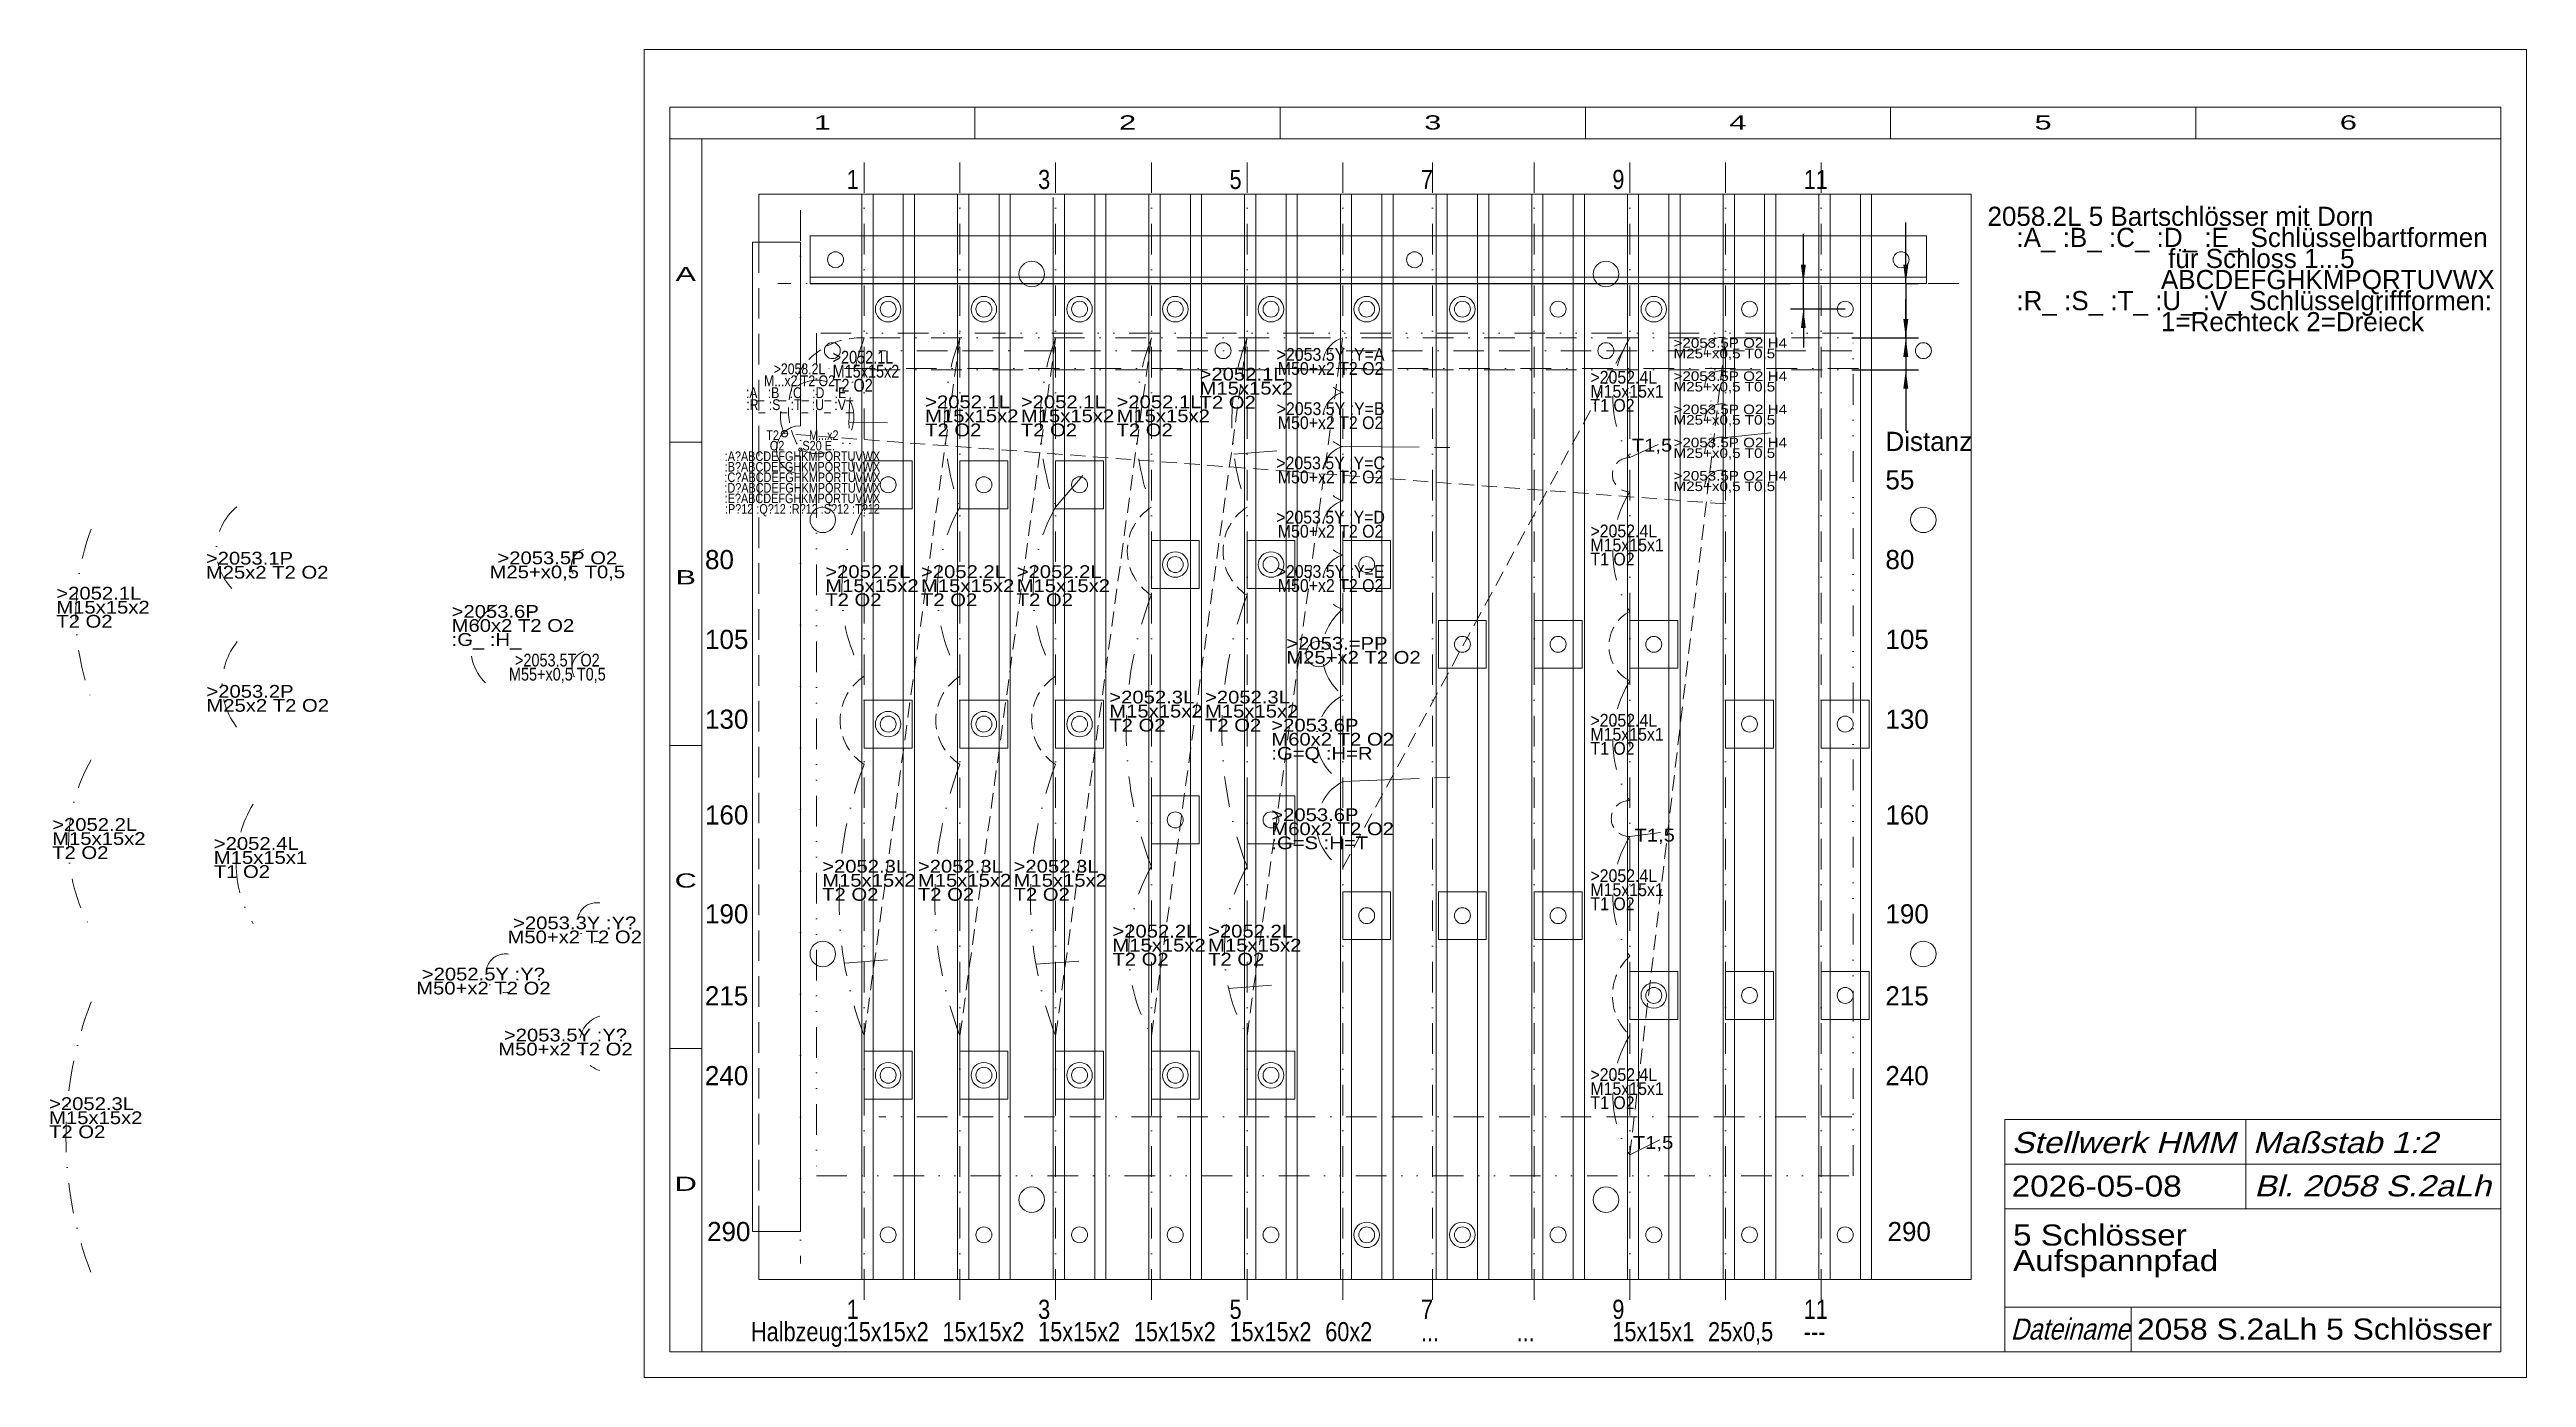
# Model space of a CAD drawing. Extents: x -184 to 592, y 2 to 418.
import ezdxf
from ezdxf.enums import TextEntityAlignment as Align

# ---------------------------------------------------------------- set-up
doc = ezdxf.new("R2010")
doc.units = 0
doc.header["$LTSCALE"] = 19.166138
for name, pattern in [('BORDER', [1.75, 0.5, -0.25, 0.5, -0.25, 0, -0.25]), ('DASHDOT', [1, 0.5, -0.25, 0, -0.25]), ('DASHED', [0.75, 0.5, -0.25]), ('DIVIDE', [1.25, 0.5, -0.25, 0, -0.25, 0, -0.25]), ('HIDDEN', [0.375, 0.25, -0.125]), ('PHANTOM', [2.5, 1.25, -0.25, 0.25, -0.25, 0.25, -0.25])]:
    doc.linetypes.add(name, pattern=pattern)
for name, color, linetype, lineweight in [('2052___ SCHLOSS MIT DORN', 190, 'CONTINUOUS', 13), ('2053___ SCHLÜSSEL MIT DORN', 190, 'CONTINUOUS', 13), ('2058_2L', 30, 'HIDDEN', 0), ('2058___ AUFSPANNPFADE', 190, 'CONTINUOUS', 0), ('2059___ VARIABLENPFADE', 190, 'CONTINUOUS', 0), ('BEMASSUNG', 7, 'CONTINUOUS', 25), ('BESCHRIFTUNG', 7, 'CONTINUOUS', 25), ('KONSTRUKTION', 7, 'CONTINUOUS', 0), ('MASSGRENZEN', 172, 'CONTINUOUS', 25), ('MASSLINIEN', 172, 'CONTINUOUS', 25), ('MASSTEXTE', 212, 'CONTINUOUS', 25), ('MITTELLINIEN', 5, 'DASHDOT', 13), ('PFADE', 30, 'CONTINUOUS', 13), ('STANDARD', 7, 'CONTINUOUS', 0)]:
    doc.layers.add(name, color=color, linetype=linetype, lineweight=lineweight)
doc.styles.add('Arial', font='arial.ttf')

# ---------------------------------------------------------------- blocks, each defined once
blk = doc.blocks.new('D163906304')
at = {"layer": 'MASSGRENZEN'}
for points in [[(365.33, 344.67), (364.55, 350.61), (366.11, 350.61)], [(365.33, 336.67), (366.11, 330.72), (364.55, 330.72)]]:
    blk.add_solid(points, dxfattribs=at)
at = {"layer": 'MASSLINIEN', "color": 172}
for p, q in [((365.33, 344.67), (365.33, 360.27)), ((53.95, 344.67), (361.33, 344.67)), ((365.33, 336.67), (365.33, 344.67)), ((378.45, 336.67), (361.33, 336.67)), ((365.33, 336.67), (365.33, 324.68))]:
    blk.add_line(p, q, dxfattribs=at)
blk = doc.blocks.new('D163906560')
at = {"layer": 'MASSGRENZEN'}
for points in [[(397.44, 344.67), (396.66, 350.61), (398.23, 350.61)], [(397.44, 327.67), (398.23, 321.72), (396.66, 321.72)]]:
    blk.add_solid(points, dxfattribs=at)
at = {"layer": 'MASSLINIEN', "color": 172}
for p, q in [((397.44, 344.67), (397.44, 363.8)), ((397.44, 344.67), (397.44, 327.67)), ((397.44, 344.67), (401.44, 344.67)), ((380.5, 327.67), (401.44, 327.67)), ((397.44, 327.67), (397.44, 315.68))]:
    blk.add_line(p, q, dxfattribs=at)
blk = doc.blocks.new('D163906816')
at = {"layer": 'MASSGRENZEN'}
for points in [[(397.44, 327.67), (396.66, 333.61), (398.23, 333.61)], [(397.44, 317.67), (398.23, 311.72), (396.66, 311.72)]]:
    blk.add_solid(points, dxfattribs=at)
at = {"layer": 'MASSLINIEN', "color": 172}
for p, q in [((397.44, 327.67), (397.44, 339.65)), ((380.5, 327.67), (401.44, 327.67)), ((397.44, 327.67), (397.44, 317.67)), ((380.5, 317.67), (401.44, 317.67)), ((397.44, 317.67), (397.44, 298.53))]:
    blk.add_line(p, q, dxfattribs=at)

msp = doc.modelspace()

# ---------------------------------------------------------------- linework, layer by layer
at = {"layer": '2052___ SCHLOSS MIT DORN', "linetype": 'DASHDOT'}
for centre, radius, start, end in [((-100.49, 241.22), 75.69, 159.50617, 200.49383), ((-125.25, 168.95), 53.21, 150.13073, 209.86927), ((-90.32, 162.85), 35.59, 148.21504, 211.78496), ((-60.92, 77.17), 118.36, 158.95651, 201.04349)]:
    msp.add_arc(centre, radius, start, end, dxfattribs=at)
at = {"layer": '2053___ SCHLÜSSEL MIT DORN', "linetype": 'DASHDOT'}
for centre, radius, start, end in [((-114.84, 261.24), 17.32, 128.79726, 231.20274), ((-15.47, 256.25), 5.41, 105.87201, 254.12799), ((-37.21, 230.57), 15.22, 117.52468, 242.47532), ((-108.64, 219.01), 21.67, 141.46048, 218.53952), ((-15.1, 224.21), 5.52, 109.61588, 250.38412), ((-12.92, 144.65), 6.08, 80.82967, 279.17033), ((-41.54, 128.62), 6.08, 80.82967, 279.17033), ((-9.39, 106.68), 8.88, 106.7586, 253.2414)]:
    msp.add_arc(centre, radius, start, end, dxfattribs=at)
at = {"layer": '2058_2L'}
for p, q in [((70.95, 109.05), (100.95, 327.67)), ((100.95, 109.05), (130.95, 327.67)), ((130.95, 109.05), (160.95, 327.67)), ((160.95, 109.05), (190.95, 327.67))]:
    msp.add_line(p, q, dxfattribs=at)
at = {"layer": '2058_2L', "linetype": 'HIDDEN'}
for p, q in [((190.95, 109.05), (220.95, 327.67)), ((220.95, 161.67), (310.95, 327.67)), ((310.95, 71.7), (340.95, 327.67)), ((340.95, 275.67), (45.95, 297.67))]:
    msp.add_line(p, q, dxfattribs=at)
at = {"layer": '2058_2L', "linetype": 'PHANTOM'}
for p, q in [((66.16, 301.17), (78.19, 301.04)), ((340.95, 296.47), (355.15, 297.97)), ((186.81, 291.21), (200.29, 292.24)), ((220.95, 293.67), (259.05, 293.26)), ((310.95, 290.17), (319.83, 294.23)), ((130.95, 274.67), (139.45, 284.51)), ((220.95, 188.67), (258.08, 190.19)), ((310.95, 171.5), (320.57, 172.72)), ((64.72, 131.79), (78.19, 132.82)), ((124.78, 131.43), (138.25, 132.46)), ((185.18, 123.85), (198.66, 124.88)), ((310.95, 71.7), (320.31, 76.42))]:
    msp.add_line(p, q, dxfattribs=at)
for centre, radius in [((45.95, 297.67), 1), ((50.95, 292.67), 0.5)]:
    msp.add_circle(centre, radius, dxfattribs=at)
at = {"layer": '2058_2L'}
for centre, radius, start, end in [((69.75, 305.14), 22.56, 86.94805, 213.56219), ((310.81, 284.83), 5.34, 88.51668, 271.48332), ((169.83, 260.86), 16.42, 122.75675, 237.24325), ((199.83, 260.86), 16.42, 122.75675, 237.24325), ((316.73, 231.1), 12.34, 117.94595, 242.05405), ((79.83, 207.86), 16.42, 122.75675, 237.24325), ((109.83, 207.86), 16.42, 122.75675, 237.24325), ((139.83, 207.86), 16.42, 122.75675, 237.24325), ((310.74, 177.1), 5.61, 87.84448, 272.15552), ((322.35, 121.6), 16.85, 132.59204, 227.40796)]:
    msp.add_arc(centre, radius, start, end, dxfattribs=at)
at = {"layer": '2058_2L', "linetype": 'DASHDOT'}
for centre, radius, start, end in [((141.85, 301.17), 75.69, 159.50617, 200.49383), ((171.85, 301.17), 75.69, 159.50617, 200.49383), ((201.85, 301.17), 75.69, 159.50617, 200.49383), ((231.85, 301.17), 75.69, 159.50617, 200.49383), ((261.85, 301.17), 75.69, 159.50617, 200.49383), ((223.51, 319.17), 8.88, 106.7586, 253.2414), ((341.2, 308.92), 35.59, 148.21504, 211.78496), ((339.71, 322.47), 5.34, 76.63428, 283.36572), ((223.51, 302.17), 8.88, 106.7586, 253.2414), ((339.71, 312.07), 5.34, 76.63428, 283.36572), ((339.71, 301.67), 5.34, 76.63428, 283.36572), ((339.71, 291.27), 5.34, 76.63428, 283.36572), ((223.51, 285.17), 8.88, 106.7586, 253.2414), ((339.71, 280.87), 5.34, 76.63428, 283.36572), ((117.09, 248.17), 53.21, 150.13073, 209.86927), ((147.09, 248.17), 53.21, 150.13073, 209.86927), ((177.09, 248.17), 53.21, 150.13073, 209.86927), ((223.51, 268.17), 8.88, 106.7586, 253.2414), ((341.2, 260.74), 35.59, 148.21504, 211.78496), ((223.51, 251.17), 8.88, 106.7586, 253.2414), ((271.41, 204.55), 118.36, 158.95651, 201.04349), ((301.41, 204.55), 118.36, 158.95651, 201.04349), ((231.8, 229.17), 17.32, 128.79726, 231.20274), ((341.2, 201.45), 35.59, 148.21504, 211.78496), ((227.98, 202.17), 15.22, 117.52468, 242.47532), ((181.41, 151.55), 118.36, 158.95651, 201.04349), ((211.41, 151.55), 118.36, 158.95651, 201.04349), ((241.41, 151.55), 118.36, 158.95651, 201.04349), ((227.98, 175.17), 15.22, 117.52468, 242.47532), ((341.2, 152.75), 35.59, 148.21504, 211.78496), ((207.09, 135.55), 53.21, 150.13073, 209.86927), ((237.09, 135.55), 53.21, 150.13073, 209.86927), ((341.2, 90.45), 35.59, 148.21504, 211.78496)]:
    msp.add_arc(centre, radius, start, end, dxfattribs=at)
at = {"layer": '2058___ AUFSPANNPFADE', "linetype": 'DASHDOT'}
msp.add_arc((56.19, 302.9), 11.5, 242.90524, 567.09476, dxfattribs=at)
at = {"layer": '2059___ VARIABLENPFADE'}
for centre in [(78.45, 336.67), (108.45, 336.67), (138.45, 336.67), (168.45, 336.67), (198.45, 336.67), (228.45, 336.67), (258.45, 336.67), (318.45, 336.67), (168.45, 256.67), (198.45, 256.67), (78.45, 206.67), (108.45, 206.67), (138.45, 206.67), (318.45, 121.67), (78.45, 96.67), (108.45, 96.67), (138.45, 96.67), (168.45, 96.67), (198.45, 96.67), (228.45, 46.67), (258.45, 46.67)]:
    msp.add_circle(centre, 4, dxfattribs=at)
at = {"layer": 'KONSTRUKTION', "color": 8}
for p, q in [((417.95, 372.67), (37.95, 372.67)), ((37.95, 372.67), (37.95, 357.67)), ((70.2, 372.67), (70.2, 32.67)), ((73.7, 372.67), (73.7, 32.67)), ((83.2, 372.67), (83.2, 32.67)), ((86.7, 372.67), (86.7, 32.67)), ((100.2, 372.67), (100.2, 32.67)), ((103.7, 372.67), (103.7, 32.67)), ((113.2, 372.67), (113.2, 32.67)), ((116.7, 372.67), (116.7, 32.67)), ((130.2, 371.67), (130.2, 32.67)), ((133.7, 372.67), (133.7, 32.67)), ((143.2, 372.67), (143.2, 32.67)), ((146.7, 372.67), (146.7, 32.67)), ((160.2, 372.67), (160.2, 32.67)), ((163.7, 372.67), (163.7, 32.67)), ((173.2, 372.67), (173.2, 32.67)), ((176.7, 372.67), (176.7, 32.67)), ((190.2, 372.67), (190.2, 32.67)), ((193.7, 372.67), (193.7, 32.67)), ((203.2, 372.67), (203.2, 32.67)), ((206.7, 372.67), (206.7, 32.67)), ((220.2, 372.67), (220.2, 32.67)), ((223.7, 372.67), (223.7, 32.67)), ((233.2, 372.67), (233.2, 32.67)), ((236.7, 372.67), (236.7, 32.67)), ((250.2, 372.67), (250.2, 32.67)), ((253.7, 372.67), (253.7, 32.67)), ((263.2, 372.67), (263.2, 32.67)), ((266.7, 372.67), (266.7, 32.67)), ((280.2, 372.67), (280.2, 32.67)), ((283.7, 372.67), (283.7, 32.67)), ((293.2, 372.67), (293.2, 32.67)), ((296.7, 372.67), (296.7, 32.67)), ((310.2, 372.67), (310.2, 32.67)), ((313.7, 372.67), (313.7, 32.67)), ((323.2, 372.67), (323.2, 32.67)), ((326.7, 372.67), (326.7, 32.67)), ((340.2, 372.67), (340.2, 32.67)), ((343.7, 372.67), (343.7, 32.67)), ((353.2, 372.67), (353.2, 32.67)), ((356.7, 372.67), (356.7, 32.67)), ((370.2, 372.67), (370.2, 32.67)), ((373.7, 372.67), (373.7, 32.67)), ((383.2, 372.67), (383.2, 32.67)), ((386.7, 372.67), (386.7, 32.67)), ((417.95, 32.67), (417.95, 372.67)), ((35.95, 357.67), (35.95, 47.67)), ((35.95, 357.67), (50.95, 357.67)), ((50.95, 357.67), (50.95, 300.17)), ((403.95, 359.67), (53.95, 359.67)), ((53.95, 344.67), (53.95, 359.67)), ((403.95, 344.67), (403.95, 359.67)), ((403.95, 346.67), (53.95, 346.67)), ((403.95, 344.67), (53.95, 344.67)), ((50.95, 285.17), (50.95, 47.67)), ((35.95, 47.67), (50.95, 47.67)), ((37.95, 47.67), (37.95, 32.67)), ((37.95, 32.67), (417.95, 32.67))]:
    msp.add_line(p, q, dxfattribs=at)
at = {"layer": 'KONSTRUKTION', "color": 8, "linetype": 'DASHED'}
msp.add_line((37.95, 357.67), (37.95, 47.67), dxfattribs=at)
at = {"layer": 'KONSTRUKTION', "color": 8, "linetype": 'BORDER'}
for p, q in [((380.5, 323.67), (75.5, 323.67)), ((380.5, 83.67), (75.5, 83.67))]:
    msp.add_line(p, q, dxfattribs=at)
at = {"layer": 'KONSTRUKTION', "color": 252}
for p, q in [((70.95, 274.17), (70.95, 289.17)), ((70.95, 289.17), (85.95, 289.17)), ((85.95, 289.17), (85.95, 274.17)), ((100.95, 274.17), (100.95, 289.17)), ((100.95, 289.17), (115.95, 289.17)), ((115.95, 289.17), (115.95, 274.17)), ((130.95, 289.17), (145.95, 289.17)), ((130.95, 274.17), (130.95, 289.17)), ((145.95, 289.17), (145.95, 274.17)), ((85.95, 274.17), (70.95, 274.17)), ((115.95, 274.17), (100.95, 274.17)), ((145.95, 274.17), (130.95, 274.17)), ((160.95, 249.17), (160.95, 264.17)), ((160.95, 264.17), (175.95, 264.17)), ((175.95, 264.17), (175.95, 249.17)), ((190.95, 264.17), (205.95, 264.17)), ((190.95, 249.17), (190.95, 264.17)), ((205.95, 264.17), (205.95, 249.17)), ((220.95, 249.17), (220.95, 264.17)), ((220.95, 264.17), (235.95, 264.17)), ((235.95, 264.17), (235.95, 249.17)), ((175.95, 249.17), (160.95, 249.17)), ((205.95, 249.17), (190.95, 249.17)), ((235.95, 249.17), (220.95, 249.17)), ((250.95, 239.17), (265.95, 239.17)), ((250.95, 224.17), (250.95, 239.17)), ((265.95, 239.17), (265.95, 224.17)), ((280.95, 239.17), (295.95, 239.17)), ((280.95, 224.17), (280.95, 239.17)), ((295.95, 239.17), (295.95, 224.17)), ((310.95, 224.17), (310.95, 239.17)), ((310.95, 239.17), (325.95, 239.17)), ((325.95, 239.17), (325.95, 224.17)), ((265.95, 224.17), (250.95, 224.17)), ((295.95, 224.17), (280.95, 224.17)), ((325.95, 224.17), (310.95, 224.17)), ((70.95, 214.17), (85.95, 214.17)), ((70.95, 199.17), (70.95, 214.17)), ((85.95, 214.17), (85.95, 199.17)), ((100.95, 214.17), (115.95, 214.17)), ((100.95, 199.17), (100.95, 214.17)), ((115.95, 214.17), (115.95, 199.17)), ((130.95, 199.17), (130.95, 214.17)), ((130.95, 214.17), (145.95, 214.17)), ((145.95, 214.17), (145.95, 199.17)), ((340.95, 199.17), (340.95, 214.17)), ((340.95, 214.17), (355.95, 214.17)), ((355.95, 214.17), (355.95, 199.17)), ((370.95, 214.17), (385.95, 214.17)), ((370.95, 199.17), (370.95, 214.17)), ((385.95, 214.17), (385.95, 199.17)), ((85.95, 199.17), (70.95, 199.17)), ((115.95, 199.17), (100.95, 199.17)), ((145.95, 199.17), (130.95, 199.17)), ((355.95, 199.17), (340.95, 199.17)), ((385.95, 199.17), (370.95, 199.17)), ((160.95, 184.17), (175.95, 184.17)), ((160.95, 169.17), (160.95, 184.17)), ((175.95, 184.17), (175.95, 169.17)), ((190.95, 184.17), (205.95, 184.17)), ((190.95, 169.17), (190.95, 184.17)), ((205.95, 184.17), (205.95, 169.17)), ((175.95, 169.17), (160.95, 169.17)), ((205.95, 169.17), (190.95, 169.17)), ((220.95, 154.17), (235.95, 154.17)), ((220.95, 139.17), (220.95, 154.17)), ((235.95, 154.17), (235.95, 139.17)), ((250.95, 139.17), (250.95, 154.17)), ((250.95, 154.17), (265.95, 154.17)), ((265.95, 154.17), (265.95, 139.17)), ((280.95, 154.17), (295.95, 154.17)), ((280.95, 139.17), (280.95, 154.17)), ((295.95, 154.17), (295.95, 139.17)), ((235.95, 139.17), (220.95, 139.17)), ((265.95, 139.17), (250.95, 139.17)), ((295.95, 139.17), (280.95, 139.17)), ((310.95, 129.17), (325.95, 129.17)), ((310.95, 114.17), (310.95, 129.17)), ((325.95, 129.17), (325.95, 114.17)), ((340.95, 129.17), (355.95, 129.17)), ((340.95, 114.17), (340.95, 129.17)), ((355.95, 129.17), (355.95, 114.17)), ((370.95, 114.17), (370.95, 129.17)), ((370.95, 129.17), (385.95, 129.17)), ((385.95, 129.17), (385.95, 114.17)), ((325.95, 114.17), (310.95, 114.17)), ((355.95, 114.17), (340.95, 114.17)), ((385.95, 114.17), (370.95, 114.17)), ((70.95, 104.17), (85.95, 104.17)), ((70.95, 89.17), (70.95, 104.17)), ((85.95, 104.17), (85.95, 89.17)), ((100.95, 89.17), (100.95, 104.17)), ((100.95, 104.17), (115.95, 104.17)), ((115.95, 104.17), (115.95, 89.17)), ((130.95, 89.17), (130.95, 104.17)), ((130.95, 104.17), (145.95, 104.17)), ((145.95, 104.17), (145.95, 89.17)), ((160.95, 104.17), (175.95, 104.17)), ((160.95, 89.17), (160.95, 104.17)), ((175.95, 104.17), (175.95, 89.17)), ((190.95, 104.17), (205.95, 104.17)), ((190.95, 89.17), (190.95, 104.17)), ((205.95, 104.17), (205.95, 89.17)), ((85.95, 89.17), (70.95, 89.17)), ((115.95, 89.17), (100.95, 89.17)), ((145.95, 89.17), (130.95, 89.17)), ((175.95, 89.17), (160.95, 89.17)), ((205.95, 89.17), (190.95, 89.17))]:
    msp.add_line(p, q, dxfattribs=at)
at = {"layer": 'KONSTRUKTION', "color": 8}
for centre, radius in [((61.95, 352.17), 2.5), ((123.45, 347.67), 4), ((243.45, 352.17), 2.5), ((303.45, 347.67), 4), ((395.95, 352.17), 2.5), ((78.45, 336.67), 2.5), ((78.45, 336.67), 2.5), ((108.45, 336.67), 2.5), ((108.45, 336.67), 2.5), ((138.45, 336.67), 2.5), ((138.45, 336.67), 2.5), ((168.45, 336.67), 2.5), ((168.45, 336.67), 2.5), ((198.45, 336.67), 2.5), ((198.45, 336.67), 2.5), ((228.45, 336.67), 2.5), ((228.45, 336.67), 2.5), ((258.45, 336.67), 2.5), ((258.45, 336.67), 2.5), ((288.45, 336.67), 2.5), ((288.45, 336.67), 2.5), ((318.45, 336.67), 2.5), ((318.45, 336.67), 2.5), ((348.45, 336.67), 2.5), ((348.45, 336.67), 2.5), ((378.45, 336.67), 2.5), ((378.45, 336.67), 2.5), ((60.95, 323.67), 2.5), ((183.45, 323.67), 2.5), ((303.45, 323.67), 2.5), ((402.95, 323.67), 2.5), ((78.45, 281.67), 2.5), ((78.45, 281.67), 2.5), ((108.45, 281.67), 2.5), ((108.45, 281.67), 2.5), ((138.45, 281.67), 2.5), ((138.45, 281.67), 2.5), ((57.97, 270.67), 4), ((402.95, 270.67), 4), ((168.45, 256.67), 2.5), ((168.45, 256.67), 2.5), ((198.45, 256.67), 2.5), ((198.45, 256.67), 2.5), ((228.45, 256.67), 2.5), ((258.45, 231.67), 2.5), ((258.45, 231.67), 2.5), ((288.45, 231.67), 2.5), ((288.45, 231.67), 2.5), ((318.45, 231.67), 2.5), ((318.45, 231.67), 2.5), ((213.45, 228.67), 4), ((78.45, 206.67), 2.5), ((78.45, 206.67), 2.5), ((108.45, 206.67), 2.5), ((108.45, 206.67), 2.5), ((138.45, 206.67), 2.5), ((138.45, 206.67), 2.5), ((348.45, 206.67), 2.5), ((348.45, 206.67), 2.5), ((378.45, 206.67), 2.5), ((378.45, 206.67), 2.5), ((168.45, 176.67), 2.5), ((168.45, 176.67), 2.5), ((198.45, 176.67), 2.5), ((198.45, 176.67), 2.5), ((228.45, 146.67), 2.5), ((228.45, 146.67), 2.5), ((258.45, 146.67), 2.5), ((258.45, 146.67), 2.5), ((288.45, 146.67), 2.5), ((288.45, 146.67), 2.5), ((57.97, 134.67), 4), ((402.95, 134.67), 4), ((318.45, 121.67), 2.5), ((318.45, 121.67), 2.5), ((348.45, 121.67), 2.5), ((348.45, 121.67), 2.5), ((378.45, 121.67), 2.5), ((378.45, 121.67), 2.5), ((78.45, 96.67), 2.5), ((78.45, 96.67), 2.5), ((108.45, 96.67), 2.5), ((108.45, 96.67), 2.5), ((138.45, 96.67), 2.5), ((138.45, 96.67), 2.5), ((168.45, 96.67), 2.5), ((168.45, 96.67), 2.5), ((198.45, 96.67), 2.5), ((198.45, 96.67), 2.5), ((123.45, 57.67), 4), ((303.45, 57.67), 4), ((78.45, 46.67), 2.5), ((78.45, 46.67), 2.5), ((108.45, 46.67), 2.5), ((108.45, 46.67), 2.5), ((138.45, 46.67), 2.5), ((138.45, 46.67), 2.5), ((168.45, 46.67), 2.5), ((168.45, 46.67), 2.5), ((198.45, 46.67), 2.5), ((198.45, 46.67), 2.5), ((228.45, 46.67), 2.5), ((228.45, 46.67), 2.5), ((258.45, 46.67), 2.5), ((258.45, 46.67), 2.5), ((288.45, 46.67), 2.5), ((288.45, 46.67), 2.5), ((318.45, 46.67), 2.5), ((318.45, 46.67), 2.5), ((348.45, 46.67), 2.5), ((348.45, 46.67), 2.5), ((378.45, 46.67), 2.5), ((378.45, 46.67), 2.5)]:
    msp.add_circle(centre, radius, dxfattribs=at)
msp.add_arc((50.95, 292.67), 7.5, 90, 270, dxfattribs=at)
at = {"layer": 'MITTELLINIEN'}
for p, q in [((70.95, 382.66), (70.95, 22.66)), ((100.95, 382.66), (100.95, 22.66)), ((130.95, 382.66), (130.95, 22.66)), ((160.95, 382.66), (160.95, 22.66)), ((190.95, 382.66), (190.95, 22.66)), ((220.95, 382.66), (220.95, 22.66)), ((249.04, 382.66), (249.04, 22.66)), ((280.95, 382.66), (280.95, 22.66)), ((310.95, 382.66), (310.95, 22.66)), ((340.95, 382.66), (340.95, 22.66)), ((370.95, 382.66), (370.95, 22.66)), ((50.95, 367.67), (50.95, 37.67)), ((50.95, 367.67), (50.95, 37.67)), ((414.04, 344.67), (43.89, 344.67)), ((390.5, 327.67), (65.5, 327.67)), ((390.5, 327.67), (65.5, 327.67)), ((382.63, 318.06), (57.62, 318.06)), ((390.5, 317.67), (65.5, 317.67))]:
    msp.add_line(p, q, dxfattribs=at)
at = {"layer": 'PFADE', "linetype": 'DIVIDE', "lineweight": 20}
for p, q in [((380.95, 329.17), (55.95, 329.17)), ((55.95, 329.17), (55.95, 65.17)), ((380.95, 65.17), (380.95, 329.17)), ((55.95, 65.17), (380.95, 65.17))]:
    msp.add_line(p, q, dxfattribs=at)
at = {"layer": 'STANDARD'}
for p, q in [((592, 418), (2, 418)), ((2, 418), (2, 2)), ((592, 2), (592, 418)), ((584, 400), (10, 400)), ((10, 400), (10, 390)), ((105.67, 400), (105.67, 390)), ((201.33, 400), (201.33, 390)), ((297, 400), (297, 390)), ((392.67, 400), (392.67, 390)), ((488.33, 400), (488.33, 390)), ((584, 400), (584, 390)), ((10, 390), (10, 10)), ((20, 390), (10, 390)), ((20, 390), (20, 10)), ((584, 390), (20, 390)), ((584, 10), (584, 390)), ((10, 295), (20, 295)), ((10, 200), (20, 200)), ((10, 105), (20, 105)), ((10, 10), (20, 10)), ((20, 10), (584, 10)), ((2, 2), (592, 2))]:
    msp.add_line(p, q, dxfattribs=at)
at = {"layer": 'STANDARD', "lineweight": 0}
for p, q in [((428.44, 82.8), (583.83, 82.8)), ((428.44, 82.8), (428.44, 10)), ((504.04, 82.8), (504.04, 54.8)), ((428.44, 68.8), (583.83, 68.8)), ((428.44, 54.8), (583.83, 54.8)), ((428.44, 24), (583.83, 24)), ((468.04, 24), (468.04, 10))]:
    msp.add_line(p, q, dxfattribs=at)

# ---------------------------------------------------------------- block references
at = {"layer": 'BEMASSUNG'}
for name in ['D163906304', 'D163906560', 'D163906816']:
    msp.add_blockref(name, (0, 0), dxfattribs=at)

# ---------------------------------------------------------------- texts
at = {"layer": '2052___ SCHLOSS MIT DORN', "char_height": 4, "line_spacing_factor": 0.66, "style": 'Arial'}
for s, insert, attachment_point in [('\\W1.135145;>2052.1L\\PM15x15x2\\PT2 O2', (-182.3, 236.83), 7), ('\\W1.135145;>2052.2L\\PM15x15x2\\PT2 O2', (-183.6, 164.36), 7), ('\\W1.135145;>2052.4L\\PM15x15x1\\PT1 O2', (-132.93, 158.42), 7), ('\\W1.135088;>2053.3Y :Y?\\PM50+x2 T2 O2', (-19.81, 142.17), 5), ('\\W1.135088;>2052.5Y :Y?\\PM50+x2 T2 O2', (-48.43, 126.14), 5), ('\\W1.135088;>2053.5Y :Y?\\PM50+x2 T2 O2', (-22.7, 107.04), 5), ('\\W1.135145;>2052.3L\\PM15x15x2\\PT2 O2', (-184.57, 76.91), 7)]:
    msp.add_mtext(s, dxfattribs=dict(at, insert=insert, attachment_point=attachment_point))
at = {"layer": '2053___ SCHLÜSSEL MIT DORN', "char_height": 4, "line_spacing_factor": 0.66, "style": 'Arial'}
for s, insert, attachment_point in [('\\W1.135110;>2053.1P\\PM25x2 T2 O2', (-135.43, 252.19), 7), ('\\W1.135098;>2053.5P O2\\PM25+x0,5 T0,5', (-25.25, 256.19), 5), ('\\W1.135110;>2053.6P\\PM60x2 T2 O2\\P:G_ :H_', (-58.39, 230.02), 7), ('\\W0.810851;>2053.5T O2\\PM55+x0,5 T0,5', (-25.25, 224.15), 5), ('\\W1.135110;>2053.2P\\PM25x2 T2 O2', (-135.25, 210.48), 7)]:
    msp.add_mtext(s, dxfattribs=dict(at, insert=insert, attachment_point=attachment_point))
at = {"layer": '2058_2L', "style": 'Arial', "width": 1.135114}
for p in [(311.54, 292.06), (312.38, 169.89), (311.89, 73.61)]:
    msp.add_text('T1,5', height=4, dxfattribs=at).set_placement(p)
at = {"layer": '2058_2L', "line_spacing_factor": 0.66, "style": 'Arial'}
for s, insert, char_height, attachment_point in [('\\W1.135085;>2053.5P O2 H4\\PM25+x0,5 T0,5', (324.64, 320.72), 3, 7), ('\\W0.810845;>2052.1L\\PM15x15x2\\PT2 O2', (61.04, 310.78), 4, 7), ('\\W1.135145;>2052.1L\\PM15x15x2\\PT2 O2', (176.07, 305.45), 4, 7), ('\\W0.891773;>2053.5Y :Y=A\\PM50+x2 T2 O2', (217.14, 320.27), 4, 5), ('\\W0.891683;>2052.4L\\PM15x15x1\\PT1 O2', (298.58, 304.49), 4, 7), ('\\W1.135085;>2053.5P O2 H4\\PM25+x0,5 T0,5', (324.64, 310.32), 3, 7), ('\\W1.135145;>2052.1L\\PM15x15x2\\PT2 O2', (90.04, 296.78), 4, 7), ('\\W1.135145;>2052.1L\\PM15x15x2\\PT2 O2', (120.04, 296.78), 4, 7), ('\\W1.135145;>2052.1L\\PM15x15x2\\PT2 O2', (150.04, 296.78), 4, 7), ('\\W0.891773;>2053.5Y :Y=B\\PM50+x2 T2 O2', (217.14, 303.27), 4, 5), ('\\W1.135085;>2053.5P O2 H4\\PM25+x0,5 T0,5', (324.64, 299.92), 3, 7), ('\\W1.135085;>2053.5P O2 H4\\PM25+x0,5 T0,5', (324.64, 289.52), 3, 7), ('\\W0.891760;>2053.5Y :Y=C\\PM50+x2 T2 O2', (217.14, 286.27), 4, 5), ('\\W1.135085;>2053.5P O2 H4\\PM25+x0,5 T0,5', (324.64, 279.12), 3, 7), ('\\W0.891760;>2053.5Y :Y=D\\PM50+x2 T2 O2', (217.14, 269.27), 4, 5), ('\\W0.891683;>2052.4L\\PM15x15x1\\PT1 O2', (298.58, 256.32), 4, 7), ('\\W1.135145;>2052.2L\\PM15x15x2\\PT2 O2', (58.74, 243.58), 4, 7), ('\\W1.135145;>2052.2L\\PM15x15x2\\PT2 O2', (88.74, 243.58), 4, 7), ('\\W1.135145;>2052.2L\\PM15x15x2\\PT2 O2', (118.74, 243.58), 4, 7), ('\\W0.891773;>2053.5Y :Y=E\\PM50+x2 T2 O2', (217.14, 252.27), 4, 5), ('\\W1.135088;>2053.=PP\\PM25+x2 T2 O2', (203.26, 225.53), 4, 7), ('\\W1.135145;>2052.3L\\PM15x15x2\\PT2 O2', (147.77, 204.28), 4, 7), ('\\W1.135145;>2052.3L\\PM15x15x2\\PT2 O2', (177.77, 204.28), 4, 7), ('\\W0.891683;>2052.4L\\PM15x15x1\\PT1 O2', (298.58, 197.02), 4, 7), ('\\W1.135110;>2053.6P\\PM60x2 T2 O2\\P:G=Q :H=R', (198.56, 194.43), 4, 7), ('\\W1.135110;>2053.6P\\PM60x2 T2 O2\\P:G=S :H=T', (198.56, 167.43), 4, 7), ('\\W1.135145;>2052.3L\\PM15x15x2\\PT2 O2', (57.77, 151.28), 4, 7), ('\\W1.135145;>2052.3L\\PM15x15x2\\PT2 O2', (87.77, 151.28), 4, 7), ('\\W1.135145;>2052.3L\\PM15x15x2\\PT2 O2', (117.77, 151.28), 4, 7), ('\\W0.891683;>2052.4L\\PM15x15x1\\PT1 O2', (298.58, 148.33), 4, 7), ('\\W1.135145;>2052.2L\\PM15x15x2\\PT2 O2', (148.74, 130.96), 4, 7), ('\\W1.135145;>2052.2L\\PM15x15x2\\PT2 O2', (178.74, 130.96), 4, 7), ('\\W0.891683;>2052.4L\\PM15x15x1\\PT1 O2', (298.58, 86.02), 4, 7)]:
    msp.add_mtext(s, dxfattribs=dict(at, insert=insert, char_height=char_height, attachment_point=attachment_point))
at = {"layer": '2058_2L', "linetype": 'PHANTOM', "insert": (51.57, 285.24), "char_height": 3, "attachment_point": 5, "line_spacing_factor": 0.66, "style": 'Arial'}
msp.add_mtext('\\W0.810866;T2          M...x2\\PO2      S20 E.\\P:A?ABCDEFGHKMPQRTUVWX\\P:B?ABCDEFGHKMPQRTUVWX\\P:C?ABCDEFGHKMPQRTUVWX\\P:D?ABCDEFGHKMPQRTUVWX\\P:E?ABCDEFGHKMPQRTUVWX\\P:P?12 :Q?12 :R?12 :S?12 :T?12 ', dxfattribs=at)
at = {"layer": '2058___ AUFSPANNPFADE', "line_spacing_factor": 0.66, "style": 'Arial'}
for s, insert, char_height, attachment_point in [('\\W0.972788;2058.2L 5 Bartschlösser mit Dorn\\P    :A_ :B_ :C_ :D_ :E_ Schlüsselbartformen\\P                         für Schloss 1...5\\P                        ABCDEFGHKMPQRTUVWX\\P    :R_ :S_ :T_ :U_ :V_ Schlüsselgriffformen:\\P                        1=Rechteck 2=Dreieck', (423.05, 329.67), 6, 7), ('\\W0.810845;>2058.2L\\PM...x2 T2 O2\\P:A_ :B_ :C_ :D_ :E_\\P:R_ :S_ :T_ :U_ :V_', (50.65, 311.87), 3.4, 5)]:
    msp.add_mtext(s, dxfattribs=dict(at, insert=insert, char_height=char_height, attachment_point=attachment_point))
at = {"layer": 'BESCHRIFTUNG', "style": 'Arial'}
for s, width, p in [('1', 0.810869, (65.46, 374.32)), ('3', 0.810869, (125.46, 374.32)), ('5', 0.810869, (185.46, 374.32)), ('7', 0.810869, (245.46, 374.32)), ('9', 0.810869, (305.46, 374.32)), ('11', 0.810869, (365.46, 374.32)), ('Distanz', 0.972766, (391.06, 292.25)), ('55', 0.972828, (391.06, 280.22)), ('80', 0.972828, (21.03, 255.22)), ('80', 0.972828, (391.06, 255.22)), ('105', 0.972828, (21.03, 230.22)), ('105', 0.972828, (391.06, 230.22)), ('130', 0.972828, (21.03, 205.22)), ('130', 0.972828, (391.06, 205.22)), ('160', 0.972828, (21.03, 175.22)), ('160', 0.972828, (391.06, 175.22)), ('190', 0.972828, (21.03, 144.23)), ('190', 0.972828, (391.06, 144.23)), ('215', 0.972828, (21, 118.56)), ('215', 0.972828, (391.03, 118.56)), ('240', 0.972828, (21, 93.55)), ('240', 0.972828, (391.03, 93.55)), ('290', 0.972828, (21.68, 44.71)), ('290', 0.972828, (391.71, 44.71)), ('1', 0.810869, (65.46, 20.34)), ('3', 0.810869, (125.46, 20.34)), ('5', 0.810869, (185.46, 20.34)), ('7', 0.810869, (245.46, 20.34)), ('9', 0.810869, (305.46, 20.34)), ('11', 0.810869, (365.46, 20.34)), ('Halbzeug:', 0.810868, (35.46, 13.34)), ('15x15x2', 0.810868, (65.46, 13.34)), ('15x15x2', 0.810868, (95.46, 13.34)), ('15x15x2', 0.810868, (125.46, 13.34)), ('15x15x2', 0.810868, (155.46, 13.34)), ('15x15x2', 0.810868, (185.46, 13.34)), ('60x2', 0.810868, (215.46, 13.34)), ('15x15x1', 0.810868, (305.46, 13.34)), ('25x0,5', 0.810868, (335.46, 13.34)), ('---', 0.810862, (365.46, 13.34)), ('...', 0.810866, (245.46, 13.34)), ('...', 0.810866, (275.46, 13.34))]:
    msp.add_text(s, height=6, dxfattribs=dict(at, width=width)).set_placement(p)
at = {"layer": 'BESCHRIFTUNG', "style": 'Arial', "oblique": 15}
for s, width, p in [('Stellwerk HMM', 1.130136, (430.63, 78.88)), ('Maßstab 1:2', 1.130161, (506.23, 78.88)), ('Bl. 2058 S.2aLh', 1.130177, (506.67, 65.31)), ('Dateiname', 0.835372, (430.3, 20.45))]:
    msp.add_text(s, height=6.6, dxfattribs=dict(at, width=width)).set_placement(p, align=Align.TOP_LEFT)
at = {"layer": 'BESCHRIFTUNG', "style": 'Arial'}
for s, width, p in [('2026-05-08', 1.130203, (430.63, 65.25)), ('2058 S.2aLh 5 Schlösser', 1.081038, (469.9, 20.45))]:
    msp.add_text(s, height=6.6, dxfattribs=dict(at, width=width)).set_placement(p, align=Align.TOP_LEFT)
at = {"layer": 'BESCHRIFTUNG', "insert": (431.07, 49.92), "char_height": 6.6, "attachment_point": 1, "line_spacing_factor": 0.727273, "style": 'Arial'}
msp.add_mtext('\\W1.130216;5 Schlösser\\PAufspannpfad', dxfattribs=at)
at = {"layer": 'STANDARD', "style": 'Arial'}
for s, width, p in [('1', 1.547923, (57.83, 392.95)), ('2', 1.547922, (153.5, 392.95)), ('3', 1.547923, (249.17, 392.95)), ('4', 1.547923, (344.83, 392.95)), ('5', 1.547922, (440.5, 392.95)), ('6', 1.547923, (536.17, 392.95)), ('A', 1.547987, (15, 345.45)), ('B', 1.547987, (15, 250.45)), ('C', 1.548103, (15, 155.45)), ('D', 1.548104, (15, 60.45))]:
    msp.add_text(s, height=4.46, dxfattribs=dict(at, width=width)).set_placement(p, align=Align.CENTER)

doc.saveas('drawing.dxf')
